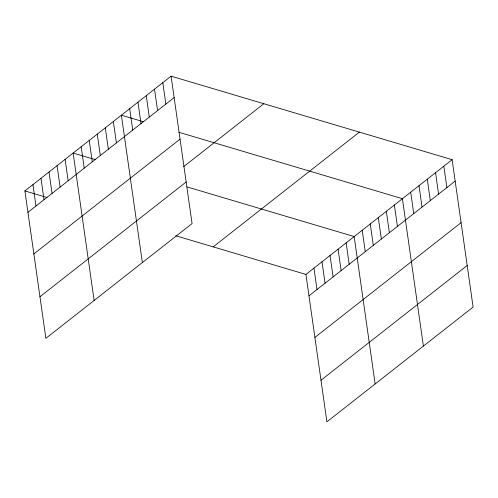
<?xml version="1.0" encoding="UTF-8"?>
<svg xmlns="http://www.w3.org/2000/svg" width="498" height="498" viewBox="0 0 498 498"><rect width="100%" height="100%" fill="white"/><g stroke="black" fill="none" stroke-linecap="round" stroke-linejoin="round"><path stroke-width="0.75" d="M171.094 76.169L192.072 223.565L45.878 338.323L24.9 190.927L171.094 76.169L452.122 159.677L473.1 307.073L326.906 421.831L305.928 274.435L452.122 159.677M27.944 212.335L174.144 97.577M33.864 253.912L180.058 139.154M183.687 166.637L263.834 103.727M39.958 296.746L186.159 181.988M213.188 246.877L359.382 132.119M308.972 295.843L455.172 181.085M314.892 337.42L461.086 222.662M320.986 380.254L467.18 265.496M143.468 121.749L121.388 115.187L142.366 262.583M178.801 132.244L402.415 198.696L423.393 346.091M95.224 159.615L73.144 153.054L94.122 300.456M187.117 186.924L354.171 236.562L375.15 383.964M24.9 190.927L46.98 197.488M175.676 235.728L305.928 274.435M443.836 166.176L446.887 187.59M435.551 172.681L438.601 194.089M427.272 179.187L430.316 200.594M418.986 185.686L422.03 207.1M410.701 192.191L413.745 213.598M394.372 205.008L397.423 226.416M386.336 211.314L389.38 232.728M378.293 217.626L381.337 239.04M370.251 223.938L373.301 245.352M362.214 230.25L365.258 251.664M346.129 242.875L349.179 264.289M338.092 249.187L341.136 270.595M330.05 255.499L333.094 276.907M322.007 261.811L325.057 283.219M313.964 268.123L317.014 289.531M162.809 82.668L165.859 104.082M154.529 89.173L157.573 110.581M146.244 95.678L149.288 117.086M137.958 102.177L141.002 123.591M129.673 108.682L132.723 130.09M113.351 121.5L116.395 142.907M105.308 127.812L108.352 149.219M97.266 134.118L100.316 155.532M89.229 140.43L92.273 161.844M81.186 146.742L84.23 168.156M65.101 159.366L68.151 180.78M57.065 165.678L60.109 187.086M49.022 171.991L52.072 193.398M40.979 178.303L44.029 199.71M32.943 184.615L35.987 206.023"/></g></svg>
